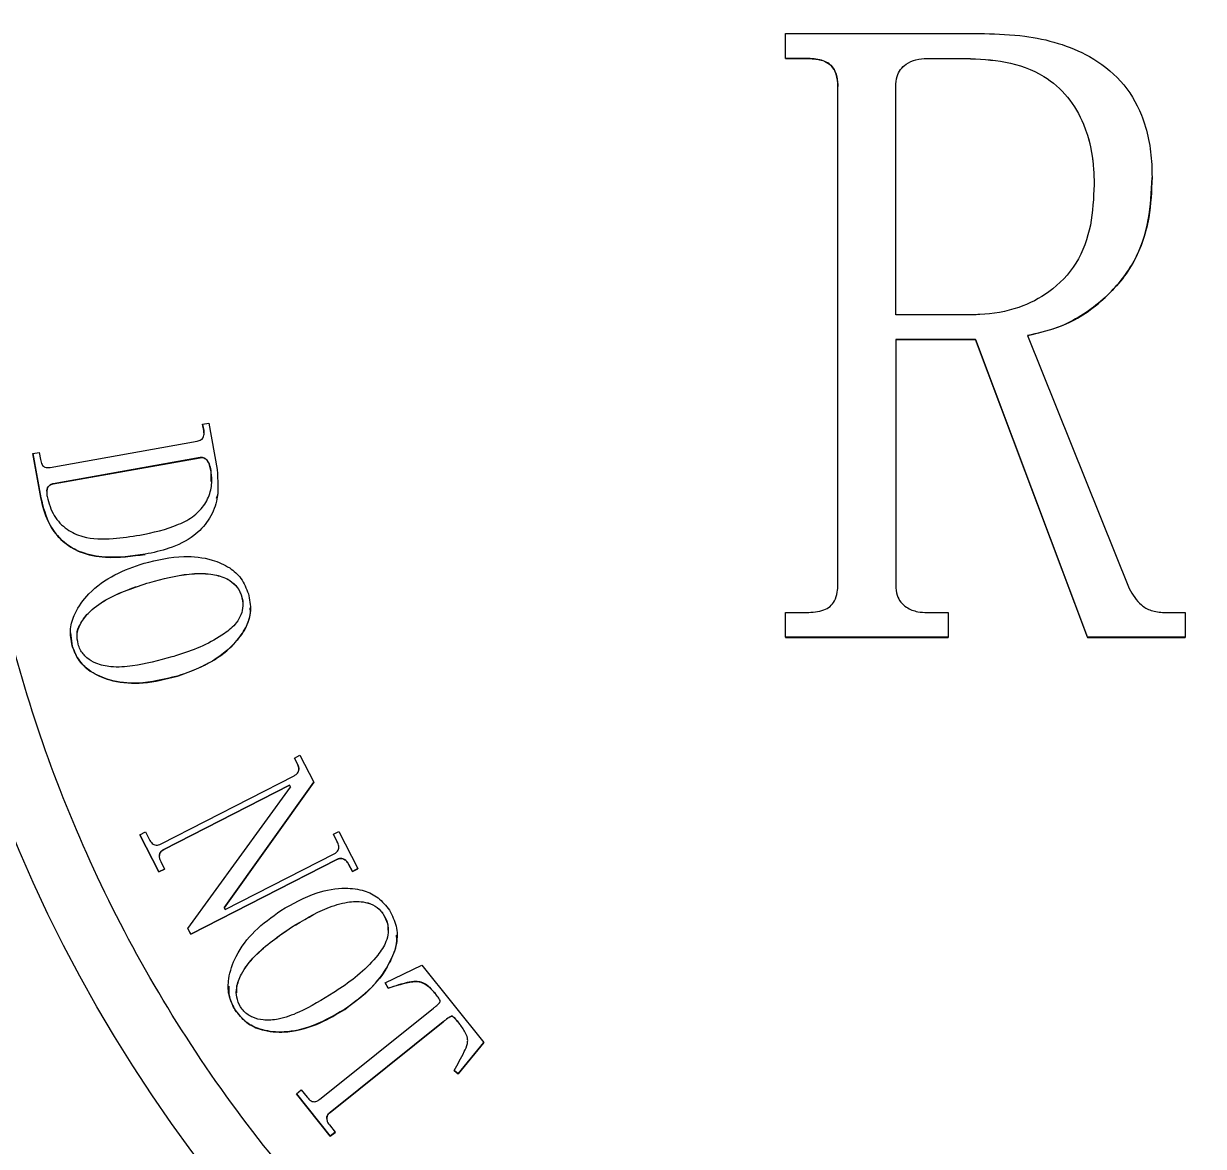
# Model space of a CAD drawing. Header units: millimetres. Extents: x 2028 to 4172, y 863 to 2379.
# Drawn here: x 3411.8 to 3470.5, y 2104 to 2159.8 of the extents above; entities that cross this region are included whole.
import ezdxf

# ---------------------------------------------------------------- set-up
doc = ezdxf.new("R2010")
doc.units = ezdxf.units.MM

msp = doc.modelspace()

# ---------------------------------------------------------------- linework, layer by layer
at = {"color": 7, "linetype": 'Continuous', "lineweight": 25}
for p, q in [((3449.689, 2158.063), (3449.689, 2159.295)), ((3449.689, 2159.295), (3459.578, 2159.295)), ((3450.729, 2158.063), (3449.689, 2158.063)), ((3449.689, 2158.063), (3449.689, 2158.06)), ((3449.689, 2158.06), (3450.729, 2158.06)), ((3450.729, 2158.063), (3450.729, 2158.06)), ((3456.727, 2158.063), (3458.627, 2158.063)), ((3456.727, 2158.063), (3456.727, 2158.06)), ((3456.727, 2158.06), (3458.627, 2158.06)), ((3458.627, 2158.063), (3458.627, 2158.06)), ((3452.29, 2131.915), (3452.29, 2156.676)), ((3455.166, 2145.323), (3455.166, 2156.669)), ((3458.974, 2145.323), (3455.166, 2145.323)), ((3459.128, 2144.09), (3455.166, 2144.09)), ((3455.166, 2144.09), (3455.166, 2131.883)), ((3455.166, 2144.088), (3459.128, 2144.088)), ((3464.695, 2129.296), (3459.128, 2144.09)), ((3459.128, 2144.09), (3459.128, 2144.088)), ((3459.128, 2144.088), (3464.695, 2129.293)), ((3461.709, 2144.295), (3466.776, 2131.716)), ((3420.718, 2139.883), (3421.024, 2139.937)), ((3420.774, 2139.576), (3420.718, 2139.883)), ((3420.718, 2139.883), (3420.718, 2139.88)), ((3420.718, 2139.88), (3420.774, 2139.574)), ((3421.024, 2139.937), (3421.435, 2137.638)), ((3420.774, 2139.576), (3420.774, 2139.574)), ((3420.774, 2139.574), (3420.775, 2139.357)), ((3413.145, 2137.742), (3420.446, 2139.043)), ((3412.286, 2138.432), (3412.592, 2138.486)), ((3412.677, 2136.238), (3412.286, 2138.432)), ((3412.286, 2138.432), (3412.286, 2138.43)), ((3412.286, 2138.43), (3412.677, 2136.236)), ((3412.592, 2138.486), (3412.656, 2138.13)), ((3420.593, 2138.226), (3413.292, 2136.926)), ((3413.292, 2136.923), (3420.593, 2138.224)), ((3420.593, 2138.224), (3420.593, 2138.226)), ((3421.128, 2137.582), (3421.118, 2137.044)), ((3421.128, 2137.582), (3421.128, 2137.584)), ((3413.292, 2136.923), (3413.292, 2136.926)), ((3412.677, 2136.238), (3412.677, 2136.236)), ((3421.493, 2136.588), (3421.493, 2136.59)), ((3423.097, 2130.761), (3423.097, 2130.763)), ((3449.689, 2129.296), (3449.689, 2130.528)), ((3449.689, 2130.528), (3450.729, 2130.528)), ((3456.727, 2130.528), (3457.767, 2130.528)), ((3457.767, 2130.528), (3457.767, 2129.296)), ((3468.51, 2130.528), (3469.55, 2130.528)), ((3469.55, 2130.528), (3469.55, 2129.296)), ((3414.139, 2129.521), (3414.139, 2129.518)), ((3414.152, 2129.52), (3414.23, 2128.865)), ((3457.767, 2129.296), (3449.689, 2129.296)), ((3449.689, 2129.296), (3449.689, 2129.293)), ((3449.689, 2129.293), (3457.767, 2129.293)), ((3457.767, 2129.296), (3457.767, 2129.293)), ((3469.55, 2129.296), (3464.695, 2129.296)), ((3464.695, 2129.296), (3464.695, 2129.293)), ((3464.695, 2129.293), (3469.55, 2129.293)), ((3469.55, 2129.296), (3469.55, 2129.293)), ((3425.277, 2123.299), (3425.555, 2123.441)), ((3425.555, 2123.441), (3426.24, 2122.1)), ((3425.42, 2123.021), (3425.277, 2123.299)), ((3425.277, 2123.299), (3425.277, 2123.296)), ((3425.277, 2123.296), (3425.42, 2123.019)), ((3425.42, 2123.021), (3425.42, 2123.019)), ((3418.651, 2119.034), (3425.262, 2122.416)), ((3425.035, 2121.95), (3418.793, 2118.756)), ((3418.793, 2118.754), (3425.035, 2121.948)), ((3419.991, 2114.819), (3425.083, 2121.858)), ((3426.24, 2122.1), (3421.792, 2115.857)), ((3421.793, 2115.856), (3426.24, 2122.098)), ((3425.083, 2121.858), (3425.035, 2121.95)), ((3425.035, 2121.95), (3425.035, 2121.948)), ((3425.035, 2121.948), (3425.082, 2121.857)), ((3426.24, 2122.1), (3426.24, 2122.098)), ((3417.603, 2119.488), (3417.88, 2119.631)), ((3418.548, 2117.639), (3417.603, 2119.488)), ((3417.603, 2119.488), (3417.603, 2119.486)), ((3417.603, 2119.486), (3418.548, 2117.637)), ((3417.88, 2119.631), (3418.069, 2119.261)), ((3427.217, 2119.508), (3427.495, 2119.65)), ((3427.406, 2119.138), (3427.217, 2119.508)), ((3427.217, 2119.508), (3427.217, 2119.505)), ((3427.217, 2119.505), (3427.406, 2119.136)), ((3427.495, 2119.65), (3428.44, 2117.801)), ((3418.793, 2118.756), (3418.793, 2118.754)), ((3427.406, 2119.138), (3427.406, 2119.136)), ((3418.637, 2118.151), (3418.826, 2117.781)), ((3427.392, 2118.255), (3420.134, 2114.541)), ((3420.134, 2114.539), (3427.392, 2118.253)), ((3421.841, 2115.765), (3427.25, 2118.533)), ((3427.392, 2118.255), (3427.392, 2118.253)), ((3418.826, 2117.781), (3418.548, 2117.639)), ((3418.548, 2117.637), (3418.826, 2117.779)), ((3418.548, 2117.639), (3418.548, 2117.637)), ((3418.826, 2117.781), (3418.826, 2117.779)), ((3428.163, 2117.658), (3427.974, 2118.028)), ((3427.974, 2118.028), (3427.974, 2118.026)), ((3427.974, 2118.026), (3428.163, 2117.656)), ((3428.44, 2117.801), (3428.163, 2117.658)), ((3428.163, 2117.656), (3428.44, 2117.799)), ((3428.163, 2117.658), (3428.163, 2117.656)), ((3428.44, 2117.801), (3428.44, 2117.799)), ((3421.792, 2115.857), (3421.841, 2115.765)), ((3420.134, 2114.541), (3419.991, 2114.819)), ((3419.991, 2114.819), (3419.991, 2114.817)), ((3419.991, 2114.817), (3420.134, 2114.539)), ((3420.134, 2114.541), (3420.134, 2114.539)), ((3430.385, 2114.503), (3430.385, 2114.505)), ((3429.789, 2112.133), (3431.617, 2113)), ((3431.617, 2113), (3434.696, 2109.157)), ((3421.992, 2111.961), (3421.992, 2111.959)), ((3429.943, 2111.858), (3429.789, 2112.133)), ((3429.789, 2112.133), (3429.789, 2112.131)), ((3429.789, 2112.131), (3429.943, 2111.856)), ((3429.943, 2111.858), (3429.943, 2111.856)), ((3432.307, 2111.559), (3432.307, 2111.557)), ((3426.53, 2106.335), (3432.193, 2110.872)), ((3432.673, 2110.192), (3427.05, 2105.688)), ((3427.05, 2105.686), (3432.673, 2110.189)), ((3432.673, 2110.192), (3432.673, 2110.189)), ((3433.505, 2110.062), (3433.505, 2110.06)), ((3434.696, 2109.157), (3433.418, 2107.602)), ((3433.418, 2107.6), (3434.696, 2109.155)), ((3434.696, 2109.157), (3434.696, 2109.155)), ((3433.418, 2107.602), (3433.216, 2107.772)), ((3433.216, 2107.772), (3433.216, 2107.77)), ((3433.216, 2107.77), (3433.418, 2107.6)), ((3433.418, 2107.602), (3433.418, 2107.6)), ((3425.38, 2106.608), (3425.622, 2106.803)), ((3427.065, 2104.505), (3425.38, 2106.608)), ((3425.38, 2106.608), (3425.38, 2106.606)), ((3425.38, 2106.606), (3427.065, 2104.503)), ((3425.622, 2106.803), (3425.915, 2106.439)), ((3427.05, 2105.688), (3427.05, 2105.686)), ((3427.017, 2105.064), (3427.308, 2104.699)), ((3427.308, 2104.699), (3427.065, 2104.505)), ((3427.065, 2104.503), (3427.308, 2104.697)), ((3427.308, 2104.699), (3427.308, 2104.697)), ((3427.065, 2104.505), (3427.065, 2104.503))]:
    msp.add_line(p, q, dxfattribs=at)
msp.add_circle((3477.481, 2146.532), 71.5, dxfattribs=at)
for centre, start, end in [((3477.481, 2146.53), 190.30617, 259.69396), ((3477.558, 2146.157), 190.52799, 258.6349)]:
    msp.add_arc(centre, 80, start, end, dxfattribs=at)
for points, knots in [([(3408.981, 2146.538), (3409.036, 2148.627), (3409.146, 2152.806), (3410.056, 2159.144), (3411.542, 2165.497), (3413.716, 2171.862), (3416.547, 2178.086), (3420.06, 2184.108), (3424.214, 2189.8), (3428.958, 2195.061), (3434.219, 2199.805), (3439.911, 2203.959), (3445.934, 2207.473), (3452.157, 2210.304), (3458.523, 2212.476), (3464.875, 2213.971), (3471.214, 2214.848), (3477.481, 2215.133), (3483.748, 2214.848), (3490.087, 2213.971), (3496.44, 2212.476), (3502.805, 2210.304), (3509.029, 2207.473), (3515.051, 2203.959), (3520.743, 2199.805), (3526.005, 2195.061), (3530.748, 2189.8), (3534.902, 2184.108), (3538.416, 2178.086), (3541.247, 2171.863), (3543.421, 2165.497), (3544.907, 2159.144), (3545.817, 2152.806), (3545.926, 2148.627), (3545.981, 2146.538)], [0, 0, 0, 0, 0.029124, 0.058248, 0.08912, 0.119994, 0.151902, 0.184313, 0.217069, 0.25, 0.282931, 0.315687, 0.348098, 0.380006, 0.410878, 0.441752, 0.470875, 0.5, 0.529123, 0.558248, 0.58912, 0.619994, 0.651902, 0.684313, 0.717069, 0.75, 0.782931, 0.815687, 0.848098, 0.880006, 0.910878, 0.941752, 0.970875, 1, 1, 1, 1]), ([(3459.578, 2159.295), (3460.246, 2159.275), (3461.481, 2159.238), (3463.248, 2158.862), (3464.911, 2158.182), (3466.43, 2157.014), (3467.576, 2155.135), (3467.884, 2153.415), (3467.902, 2152.367), (3467.906, 2152.155)], [0, 0, 0, 0, 0.160365, 0.296332, 0.431737, 0.589347, 0.747826, 0.949128, 1, 1, 1, 1]), ([(3452.29, 2156.676), (3452.28, 2156.879), (3452.265, 2157.203), (3452.066, 2157.607), (3451.805, 2157.853), (3451.352, 2158.042), (3450.984, 2158.054), (3450.729, 2158.063)], [0, 0, 0, 0, 0.250411, 0.398556, 0.54744, 0.686236, 1, 1, 1, 1]), ([(3450.729, 2158.06), (3450.976, 2158.053), (3451.345, 2158.041), (3451.806, 2157.854), (3452.068, 2157.602), (3452.248, 2157.23), (3452.284, 2156.91), (3452.289, 2156.705), (3452.29, 2156.673)], [0, 0, 0, 0, 0.304676, 0.455037, 0.606549, 0.74539, 0.96037, 1, 1, 1, 1]), ([(3455.166, 2156.669), (3455.176, 2156.838), (3455.194, 2157.136), (3455.388, 2157.527), (3455.713, 2157.824), (3456.174, 2158.03), (3456.54, 2158.052), (3456.727, 2158.063)], [0, 0, 0, 0, 0.212555, 0.375218, 0.538546, 0.763737, 1, 1, 1, 1]), ([(3455.166, 2156.667), (3455.176, 2156.836), (3455.194, 2157.134), (3455.388, 2157.525), (3455.713, 2157.822), (3456.174, 2158.028), (3456.54, 2158.05), (3456.727, 2158.06)], [0, 0, 0, 0, 0.212555, 0.375218, 0.538546, 0.763737, 1, 1, 1, 1]), ([(3458.627, 2158.063), (3459.297, 2158.034), (3460.642, 2157.978), (3462.45, 2157.348), (3463.77, 2156.194), (3464.694, 2154.595), (3465.001, 2153.049), (3465.024, 2152.028), (3465.029, 2151.783)], [0, 0, 0, 0, 0.196061, 0.394111, 0.547436, 0.700125, 0.928087, 1, 1, 1, 1]), ([(3458.627, 2158.06), (3459.297, 2158.032), (3460.642, 2157.976), (3462.45, 2157.346), (3463.77, 2156.192), (3464.694, 2154.593), (3465.001, 2153.047), (3465.024, 2152.025), (3465.029, 2151.78)], [0, 0, 0, 0, 0.1960612, 0.3941112, 0.5474359, 0.700125, 0.9280873, 1, 1, 1, 1]), ([(3467.906, 2152.155), (3467.879, 2151.487), (3467.819, 2149.966), (3467.035, 2147.682), (3465.324, 2145.822), (3463.475, 2144.676), (3462.196, 2144.4), (3461.709, 2144.295)], [0, 0, 0, 0, 0.183074, 0.416875, 0.642834, 0.864166, 1, 1, 1, 1]), ([(3461.709, 2144.293), (3462.368, 2144.45), (3463.842, 2144.802), (3465.686, 2146.147), (3467.126, 2147.938), (3467.815, 2150.019), (3467.876, 2151.445), (3467.906, 2152.153)], [0, 0, 0, 0, 0.184054, 0.41238, 0.609428, 0.80635, 1, 1, 1, 1]), ([(3465.029, 2151.783), (3464.999, 2151.113), (3464.938, 2149.768), (3464.255, 2147.837), (3462.907, 2146.439), (3461.223, 2145.569), (3459.875, 2145.343), (3459.097, 2145.326), (3458.974, 2145.323)], [0, 0, 0, 0, 0.200351, 0.402646, 0.59747, 0.766762, 0.96323, 1, 1, 1, 1]), ([(3545.981, 2146.538), (3545.926, 2144.449), (3545.817, 2140.271), (3544.907, 2133.932), (3543.421, 2127.58), (3541.247, 2121.214), (3538.416, 2114.991), (3534.902, 2108.968), (3530.748, 2103.277), (3526.005, 2098.015), (3520.743, 2093.272), (3515.051, 2089.118), (3509.029, 2085.604), (3502.806, 2082.772), (3496.44, 2080.601), (3490.087, 2079.106), (3483.749, 2078.229), (3477.481, 2077.943), (3471.214, 2078.229), (3464.875, 2079.106), (3458.523, 2080.601), (3452.157, 2082.772), (3445.934, 2085.604), (3439.911, 2089.118), (3434.219, 2093.272), (3428.958, 2098.015), (3424.214, 2103.277), (3420.06, 2108.968), (3416.547, 2114.991), (3413.716, 2121.214), (3411.542, 2127.58), (3410.056, 2133.932), (3409.146, 2140.271), (3409.036, 2144.449), (3408.981, 2146.538)], [0, 0, 0, 0, 0.029124, 0.058248, 0.08912, 0.119994, 0.151902, 0.184313, 0.217069, 0.25, 0.282931, 0.315687, 0.348098, 0.380006, 0.410878, 0.441752, 0.470875, 0.5, 0.529123, 0.558248, 0.58912, 0.619994, 0.651902, 0.684313, 0.717069, 0.75, 0.782931, 0.815687, 0.848098, 0.880006, 0.910878, 0.941752, 0.970875, 1, 1, 1, 1]), ([(3420.446, 2139.043), (3420.518, 2139.061), (3420.623, 2139.088), (3420.728, 2139.182), (3420.781, 2139.283), (3420.794, 2139.419), (3420.781, 2139.521), (3420.774, 2139.576)], [0, 0, 0, 0, 0.30393, 0.439412, 0.57524, 0.766538, 1, 1, 1, 1]), ([(3412.656, 2138.13), (3412.674, 2138.044), (3412.7, 2137.923), (3412.795, 2137.8), (3412.89, 2137.745), (3413.01, 2137.725), (3413.099, 2137.737), (3413.145, 2137.742)], [0, 0, 0, 0, 0.35696, 0.506296, 0.628832, 0.807113, 1, 1, 1, 1]), ([(3421.128, 2137.584), (3421.11, 2137.674), (3421.073, 2137.853), (3420.978, 2138.061), (3420.859, 2138.176), (3420.764, 2138.226), (3420.673, 2138.235), (3420.616, 2138.229), (3420.593, 2138.226)], [0, 0, 0, 0, 0.292195, 0.587448, 0.712259, 0.818051, 0.924072, 1, 1, 1, 1]), ([(3420.593, 2138.224), (3420.639, 2138.228), (3420.721, 2138.237), (3420.842, 2138.189), (3420.954, 2138.086), (3421.066, 2137.88), (3421.104, 2137.697), (3421.128, 2137.582)], [0, 0, 0, 0, 0.146677, 0.259785, 0.406359, 0.624533, 1, 1, 1, 1]), ([(3417.591, 2134.375), (3418.25, 2134.512), (3419.203, 2134.71), (3420.295, 2135.293), (3420.863, 2135.893), (3421.159, 2136.593), (3421.189, 2137.18), (3421.141, 2137.497), (3421.128, 2137.584)], [0, 0, 0, 0, 0.371772, 0.537551, 0.679482, 0.821953, 0.950737, 1, 1, 1, 1]), ([(3421.435, 2137.638), (3421.479, 2137.105), (3421.552, 2136.222), (3421.04, 2135.078), (3420.233, 2134.226), (3419.113, 2133.688), (3418.263, 2133.506), (3417.867, 2133.422)], [0, 0, 0, 0, 0.251835, 0.417408, 0.583236, 0.805839, 1, 1, 1, 1]), ([(3413.292, 2136.926), (3413.241, 2136.913), (3413.154, 2136.891), (3413.051, 2136.797), (3412.984, 2136.668), (3412.958, 2136.491), (3412.975, 2136.362), (3412.984, 2136.292)], [0, 0, 0, 0, 0.193467, 0.335879, 0.508687, 0.733966, 1, 1, 1, 1]), ([(3412.977, 2136.554), (3412.976, 2136.569), (3412.973, 2136.626), (3413.012, 2136.724), (3413.078, 2136.827), (3413.179, 2136.896), (3413.253, 2136.914), (3413.292, 2136.923)], [0, 0, 0, 0, 0.082416, 0.326896, 0.572311, 0.772655, 1, 1, 1, 1]), ([(3417.867, 2133.422), (3417.199, 2133.331), (3416.137, 2133.187), (3414.744, 2133.44), (3413.809, 2133.964), (3413.098, 2134.809), (3412.799, 2135.627), (3412.696, 2136.142), (3412.677, 2136.238)], [0, 0, 0, 0, 0.298114, 0.474394, 0.620068, 0.765882, 0.956507, 1, 1, 1, 1]), ([(3412.677, 2136.236), (3412.795, 2135.762), (3412.995, 2134.961), (3413.726, 2134.032), (3414.687, 2133.447), (3416.122, 2133.182), (3417.211, 2133.33), (3417.867, 2133.419)], [0, 0, 0, 0, 0.214788, 0.363839, 0.513204, 0.70643, 1, 1, 1, 1]), ([(3412.984, 2136.292), (3413.078, 2135.962), (3413.257, 2135.332), (3413.934, 2134.639), (3414.95, 2134.17), (3416.218, 2134.167), (3417.153, 2134.309), (3417.591, 2134.375)], [0, 0, 0, 0, 0.1795953, 0.3437589, 0.4958271, 0.7636966, 1, 1, 1, 1]), ([(3421.402, 2136.205), (3421.449, 2136.324), (3421.499, 2136.449), (3421.491, 2136.58), (3421.49, 2136.588)], [0, 0, 0, 0, 0.945411, 1, 1, 1, 1]), ([(3417.805, 2132.978), (3418.462, 2133.137), (3419.581, 2133.406), (3421.061, 2133.232), (3422.032, 2132.819), (3422.687, 2132.232), (3422.889, 2131.729), (3422.995, 2131.464)], [0, 0, 0, 0, 0.335879, 0.572344, 0.731569, 0.859032, 1, 1, 1, 1]), ([(3414.23, 2128.868), (3414.179, 2129.152), (3414.081, 2129.699), (3414.394, 2130.624), (3415.107, 2131.602), (3416.314, 2132.469), (3417.313, 2132.81), (3417.805, 2132.978)], [0, 0, 0, 0, 0.142323, 0.273484, 0.473649, 0.740634, 1, 1, 1, 1]), ([(3399.756, 2132.398), (3400.282, 2129.902), (3401.345, 2124.865), (3403.883, 2117.488), (3407.152, 2110.246), (3411.215, 2103.267), (3416.027, 2096.664), (3421.519, 2090.57), (3427.613, 2085.078), (3434.216, 2080.266), (3441.195, 2076.203), (3448.437, 2072.934), (3455.814, 2070.395), (3460.852, 2069.333), (3463.348, 2068.807)], [0, 0, 0, 0, 0.079959, 0.161371, 0.244142, 0.328893, 0.414217, 0.5, 0.585778, 0.671102, 0.755858, 0.838624, 0.920039, 1, 1, 1, 1]), ([(3418.088, 2132.027), (3418.737, 2132.2), (3419.732, 2132.465), (3421.022, 2132.487), (3421.786, 2132.299), (3422.293, 2131.987), (3422.544, 2131.652), (3422.621, 2131.427), (3422.644, 2131.36)], [0, 0, 0, 0, 0.397346, 0.609831, 0.759517, 0.858592, 0.95839, 1, 1, 1, 1]), ([(3418.088, 2132.025), (3418.737, 2132.197), (3419.732, 2132.463), (3421.022, 2132.485), (3421.786, 2132.296), (3422.293, 2131.985), (3422.544, 2131.65), (3422.621, 2131.424), (3422.644, 2131.358)], [0, 0, 0, 0, 0.397346, 0.609831, 0.759517, 0.858592, 0.95839, 1, 1, 1, 1]), ([(3414.53, 2128.958), (3414.5, 2129.127), (3414.44, 2129.457), (3414.632, 2130.003), (3415.09, 2130.619), (3416.236, 2131.433), (3417.339, 2131.787), (3418.088, 2132.027)], [0, 0, 0, 0, 0.098439, 0.192959, 0.327087, 0.54288, 1, 1, 1, 1]), ([(3414.488, 2129.415), (3414.486, 2129.43), (3414.467, 2129.606), (3414.647, 2130), (3415.083, 2130.617), (3416.241, 2131.431), (3417.341, 2131.784), (3418.088, 2132.025)], [0, 0, 0, 0, 0.009569, 0.113407, 0.260756, 0.49782, 1, 1, 1, 1]), ([(3450.729, 2130.528), (3451.027, 2130.54), (3451.444, 2130.557), (3451.916, 2130.818), (3452.159, 2131.128), (3452.278, 2131.513), (3452.286, 2131.79), (3452.29, 2131.915)], [0, 0, 0, 0, 0.364031, 0.510061, 0.655864, 0.843841, 1, 1, 1, 1]), ([(3455.166, 2131.883), (3455.177, 2131.714), (3455.196, 2131.417), (3455.401, 2131.035), (3455.749, 2130.731), (3456.214, 2130.548), (3456.571, 2130.534), (3456.727, 2130.528)], [0, 0, 0, 0, 0.21541, 0.378382, 0.541893, 0.800389, 1, 1, 1, 1]), ([(3466.776, 2131.716), (3466.947, 2131.417), (3467.211, 2130.955), (3467.883, 2130.584), (3468.289, 2130.548), (3468.51, 2130.528)], [0, 0, 0, 0, 0.454509, 0.703285, 1, 1, 1, 1]), ([(3422.644, 2131.36), (3422.68, 2131.195), (3422.748, 2130.879), (3422.644, 2130.406), (3422.347, 2129.912), (3421.379, 2129.107), (3420.226, 2128.64), (3419.312, 2128.36), (3419.184, 2128.32)], [0, 0, 0, 0, 0.099013, 0.188639, 0.277978, 0.435263, 0.920804, 1, 1, 1, 1]), ([(3422.995, 2131.464), (3423.051, 2131.182), (3423.163, 2130.614), (3422.884, 2129.706), (3422.123, 2128.731), (3420.945, 2127.881), (3419.925, 2127.527), (3419.468, 2127.369)], [0, 0, 0, 0, 0.14267, 0.2869, 0.459199, 0.757548, 1, 1, 1, 1]), ([(3422.644, 2131.358), (3422.695, 2131.191), (3422.747, 2131.022), (3422.712, 2130.855), (3422.712, 2130.853)], [0, 0, 0, 0, 0.986511, 1, 1, 1, 1]), ([(3419.468, 2127.367), (3420.101, 2127.6), (3421.203, 2128.005), (3422.351, 2128.966), (3422.918, 2129.829), (3423.118, 2130.413), (3423.083, 2130.709), (3423.077, 2130.759)], [0, 0, 0, 0, 0.3822868, 0.665266, 0.83077, 0.9712932, 1, 1, 1, 1]), ([(3419.468, 2127.369), (3418.813, 2127.208), (3417.699, 2126.935), (3416.198, 2127.091), (3415.211, 2127.518), (3414.536, 2128.108), (3414.334, 2128.609), (3414.23, 2128.868)], [0, 0, 0, 0, 0.333285, 0.566687, 0.735011, 0.863042, 1, 1, 1, 1]), ([(3414.23, 2128.865), (3414.335, 2128.605), (3414.546, 2128.084), (3415.276, 2127.468), (3416.362, 2127.042), (3417.845, 2126.96), (3418.902, 2127.225), (3419.468, 2127.367)], [0, 0, 0, 0, 0.1376412, 0.2762501, 0.4601913, 0.7108533, 1, 1, 1, 1]), ([(3419.184, 2128.32), (3418.539, 2128.146), (3417.548, 2127.878), (3416.26, 2127.783), (3415.479, 2127.951), (3414.946, 2128.254), (3414.652, 2128.61), (3414.562, 2128.867), (3414.53, 2128.958)], [0, 0, 0, 0, 0.386905, 0.593845, 0.741486, 0.842547, 0.944349, 1, 1, 1, 1]), ([(3425.262, 2122.416), (3425.312, 2122.446), (3425.393, 2122.493), (3425.476, 2122.596), (3425.509, 2122.699), (3425.5, 2122.848), (3425.453, 2122.95), (3425.42, 2123.021)], [0, 0, 0, 0, 0.2393069, 0.3883408, 0.5382316, 0.6776492, 1, 1, 1, 1]), ([(3425.42, 2123.019), (3425.456, 2122.947), (3425.502, 2122.856), (3425.501, 2122.755), (3425.501, 2122.733)], [0, 0, 0, 0, 0.77993, 1, 1, 1, 1]), ([(3418.069, 2119.261), (3418.11, 2119.188), (3418.169, 2119.083), (3418.295, 2118.987), (3418.41, 2118.962), (3418.533, 2118.98), (3418.611, 2119.016), (3418.651, 2119.034)], [0, 0, 0, 0, 0.3460999, 0.4934666, 0.642693, 0.8205684, 1, 1, 1, 1]), ([(3418.793, 2118.756), (3418.747, 2118.728), (3418.668, 2118.68), (3418.591, 2118.572), (3418.558, 2118.444), (3418.571, 2118.297), (3418.615, 2118.199), (3418.637, 2118.151)], [0, 0, 0, 0, 0.227355, 0.388209, 0.549679, 0.776891, 1, 1, 1, 1]), ([(3418.571, 2118.439), (3418.571, 2118.458), (3418.57, 2118.519), (3418.615, 2118.609), (3418.694, 2118.697), (3418.759, 2118.735), (3418.793, 2118.754)], [0, 0, 0, 0, 0.137853, 0.446763, 0.713681, 1, 1, 1, 1]), ([(3427.25, 2118.533), (3427.3, 2118.562), (3427.381, 2118.61), (3427.464, 2118.712), (3427.497, 2118.815), (3427.488, 2118.965), (3427.44, 2119.067), (3427.406, 2119.138)], [0, 0, 0, 0, 0.239079, 0.388006, 0.537788, 0.677074, 1, 1, 1, 1]), ([(3427.974, 2118.028), (3427.94, 2118.086), (3427.881, 2118.187), (3427.752, 2118.275), (3427.633, 2118.316), (3427.509, 2118.307), (3427.433, 2118.273), (3427.392, 2118.255)], [0, 0, 0, 0, 0.282446, 0.488833, 0.649378, 0.810868, 1, 1, 1, 1]), ([(3427.392, 2118.253), (3427.445, 2118.276), (3427.531, 2118.313), (3427.674, 2118.307), (3427.793, 2118.252), (3427.901, 2118.155), (3427.949, 2118.07), (3427.974, 2118.026)], [0, 0, 0, 0, 0.238616, 0.394312, 0.588667, 0.784076, 1, 1, 1, 1]), ([(3424.605, 2115.721), (3425.191, 2116.058), (3426.191, 2116.633), (3427.66, 2116.882), (3428.707, 2116.756), (3429.496, 2116.381), (3429.83, 2115.955), (3430.005, 2115.732)], [0, 0, 0, 0, 0.336368, 0.574645, 0.731944, 0.859761, 1, 1, 1, 1]), ([(3422.336, 2110.772), (3422.211, 2111.019), (3421.967, 2111.505), (3421.99, 2112.461), (3422.378, 2113.584), (3423.28, 2114.776), (3424.154, 2115.399), (3424.605, 2115.721)], [0, 0, 0, 0, 0.136424, 0.268155, 0.464575, 0.724005, 1, 1, 1, 1]), ([(3425.143, 2114.889), (3425.716, 2115.237), (3426.592, 2115.771), (3427.822, 2116.155), (3428.61, 2116.193), (3429.191, 2116.032), (3429.525, 2115.781), (3429.66, 2115.588), (3429.698, 2115.534)], [0, 0, 0, 0, 0.397528, 0.607391, 0.759995, 0.859904, 0.960457, 1, 1, 1, 1]), ([(3425.143, 2114.886), (3425.716, 2115.235), (3426.592, 2115.768), (3427.822, 2116.153), (3428.61, 2116.191), (3429.191, 2116.03), (3429.525, 2115.779), (3429.66, 2115.586), (3429.698, 2115.532)], [0, 0, 0, 0, 0.397528, 0.607391, 0.759995, 0.859904, 0.960457, 1, 1, 1, 1]), ([(3430.005, 2115.732), (3430.138, 2115.477), (3430.406, 2114.963), (3430.393, 2114.012), (3429.939, 2112.866), (3429.05, 2111.721), (3428.175, 2111.095), (3427.78, 2110.812)], [0, 0, 0, 0, 0.143045, 0.287405, 0.460414, 0.756528, 1, 1, 1, 1]), ([(3429.698, 2115.534), (3429.779, 2115.385), (3429.933, 2115.1), (3429.967, 2114.615), (3429.822, 2114.06), (3429.108, 2113.007), (3428.139, 2112.234), (3427.34, 2111.709), (3427.242, 2111.645)], [0, 0, 0, 0, 0.099186, 0.189605, 0.279846, 0.434014, 0.930829, 1, 1, 1, 1]), ([(3429.698, 2115.532), (3429.784, 2115.383), (3429.924, 2115.138), (3429.929, 2114.857), (3429.931, 2114.747)], [0, 0, 0, 0, 0.606286, 1, 1, 1, 1]), ([(3422.598, 2110.941), (3422.522, 2111.095), (3422.374, 2111.392), (3422.398, 2111.972), (3422.67, 2112.699), (3423.541, 2113.803), (3424.498, 2114.451), (3425.143, 2114.889)], [0, 0, 0, 0, 0.098651, 0.191047, 0.328598, 0.547094, 1, 1, 1, 1]), ([(3422.414, 2111.623), (3422.411, 2111.71), (3422.399, 2112.035), (3422.684, 2112.698), (3423.532, 2113.8), (3424.494, 2114.449), (3425.143, 2114.886)], [0, 0, 0, 0, 0.05934, 0.219286, 0.473355, 1, 1, 1, 1]), ([(3427.78, 2110.81), (3428.326, 2111.214), (3429.269, 2111.911), (3430.059, 2113.145), (3430.391, 2113.999), (3430.361, 2114.398), (3430.353, 2114.502)], [0, 0, 0, 0, 0.431051, 0.744676, 0.93349, 1, 1, 1, 1]), ([(3429.943, 2111.856), (3430.345, 2111.992), (3430.846, 2112.161), (3431.491, 2112.207), (3431.85, 2112.043), (3432.106, 2111.799), (3432.261, 2111.612), (3432.307, 2111.557)], [0, 0, 0, 0, 0.483147, 0.601641, 0.722029, 0.918813, 1, 1, 1, 1]), ([(3432.307, 2111.559), (3432.168, 2111.72), (3431.961, 2111.959), (3431.604, 2112.173), (3431.112, 2112.22), (3430.564, 2112.055), (3430.115, 2111.912), (3429.943, 2111.858)], [0, 0, 0, 0, 0.240793, 0.359777, 0.461711, 0.794413, 1, 1, 1, 1]), ([(3422.018, 2111.96), (3422.016, 2111.785), (3422.011, 2111.362), (3422.216, 2110.988), (3422.336, 2110.77)], [0, 0, 0, 0, 0.415343, 1, 1, 1, 1]), ([(3427.242, 2111.645), (3426.673, 2111.294), (3425.798, 2110.757), (3424.592, 2110.303), (3423.796, 2110.244), (3423.198, 2110.384), (3422.812, 2110.641), (3422.653, 2110.864), (3422.598, 2110.941)], [0, 0, 0, 0, 0.386956, 0.593793, 0.740338, 0.842099, 0.944778, 1, 1, 1, 1]), ([(3432.193, 2110.872), (3432.232, 2110.903), (3432.334, 2110.985), (3432.443, 2111.082), (3432.509, 2111.163), (3432.524, 2111.191), (3432.526, 2111.219), (3432.508, 2111.279), (3432.433, 2111.394), (3432.357, 2111.494), (3432.307, 2111.559)], [0, 0, 0, 0, 0.166709, 0.438609, 0.487323, 0.517206, 0.541802, 0.578816, 0.723084, 1, 1, 1, 1]), ([(3427.78, 2110.812), (3427.197, 2110.473), (3426.205, 2109.896), (3424.721, 2109.622), (3423.649, 2109.754), (3422.84, 2110.136), (3422.507, 2110.557), (3422.336, 2110.772)], [0, 0, 0, 0, 0.333528, 0.567546, 0.735799, 0.864912, 1, 1, 1, 1]), ([(3422.336, 2110.77), (3422.54, 2110.522), (3422.925, 2110.054), (3423.881, 2109.69), (3425.127, 2109.636), (3426.51, 2110.049), (3427.383, 2110.573), (3427.78, 2110.81)], [0, 0, 0, 0, 0.1571064, 0.2966665, 0.4935887, 0.770105, 1, 1, 1, 1]), ([(3433.505, 2110.062), (3433.476, 2110.098), (3433.39, 2110.204), (3433.272, 2110.342), (3433.171, 2110.447), (3433.116, 2110.475), (3433.086, 2110.476), (3433.01, 2110.442), (3432.87, 2110.347), (3432.748, 2110.251), (3432.673, 2110.192)], [0, 0, 0, 0, 0.124093, 0.372351, 0.496838, 0.517541, 0.538485, 0.574939, 0.740211, 1, 1, 1, 1]), ([(3432.673, 2110.189), (3432.709, 2110.218), (3432.78, 2110.274), (3432.877, 2110.348), (3432.958, 2110.404), (3433.015, 2110.439), (3433.057, 2110.461), (3433.087, 2110.473), (3433.113, 2110.473), (3433.159, 2110.453), (3433.296, 2110.316), (3433.412, 2110.174), (3433.505, 2110.06)], [0, 0, 0, 0, 0.124075, 0.248161, 0.332872, 0.391478, 0.431352, 0.46131, 0.47999, 0.498634, 0.596811, 1, 1, 1, 1]), ([(3433.216, 2107.772), (3433.39, 2108.08), (3433.635, 2108.512), (3433.877, 2109.03), (3433.905, 2109.344), (3433.786, 2109.684), (3433.616, 2109.913), (3433.505, 2110.062)], [0, 0, 0, 0, 0.417225, 0.587015, 0.664813, 0.781934, 1, 1, 1, 1]), ([(3425.915, 2106.439), (3425.973, 2106.372), (3426.055, 2106.278), (3426.206, 2106.215), (3426.33, 2106.222), (3426.441, 2106.267), (3426.505, 2106.316), (3426.53, 2106.335)], [0, 0, 0, 0, 0.362826, 0.512382, 0.662913, 0.871019, 1, 1, 1, 1]), ([(3427.05, 2105.688), (3427.003, 2105.644), (3426.928, 2105.573), (3426.884, 2105.437), (3426.889, 2105.304), (3426.937, 2105.175), (3426.993, 2105.097), (3427.017, 2105.064)], [0, 0, 0, 0, 0.2669555, 0.4295289, 0.5913573, 0.8265325, 1, 1, 1, 1]), ([(3426.891, 2105.385), (3426.89, 2105.393), (3426.885, 2105.441), (3426.912, 2105.525), (3426.971, 2105.617), (3427.024, 2105.663), (3427.05, 2105.686)], [0, 0, 0, 0, 0.0701, 0.409533, 0.711576, 1, 1, 1, 1])]:
    msp.add_open_spline(points, degree=3, knots=knots, dxfattribs=at)

doc.saveas('drawing.dxf')
